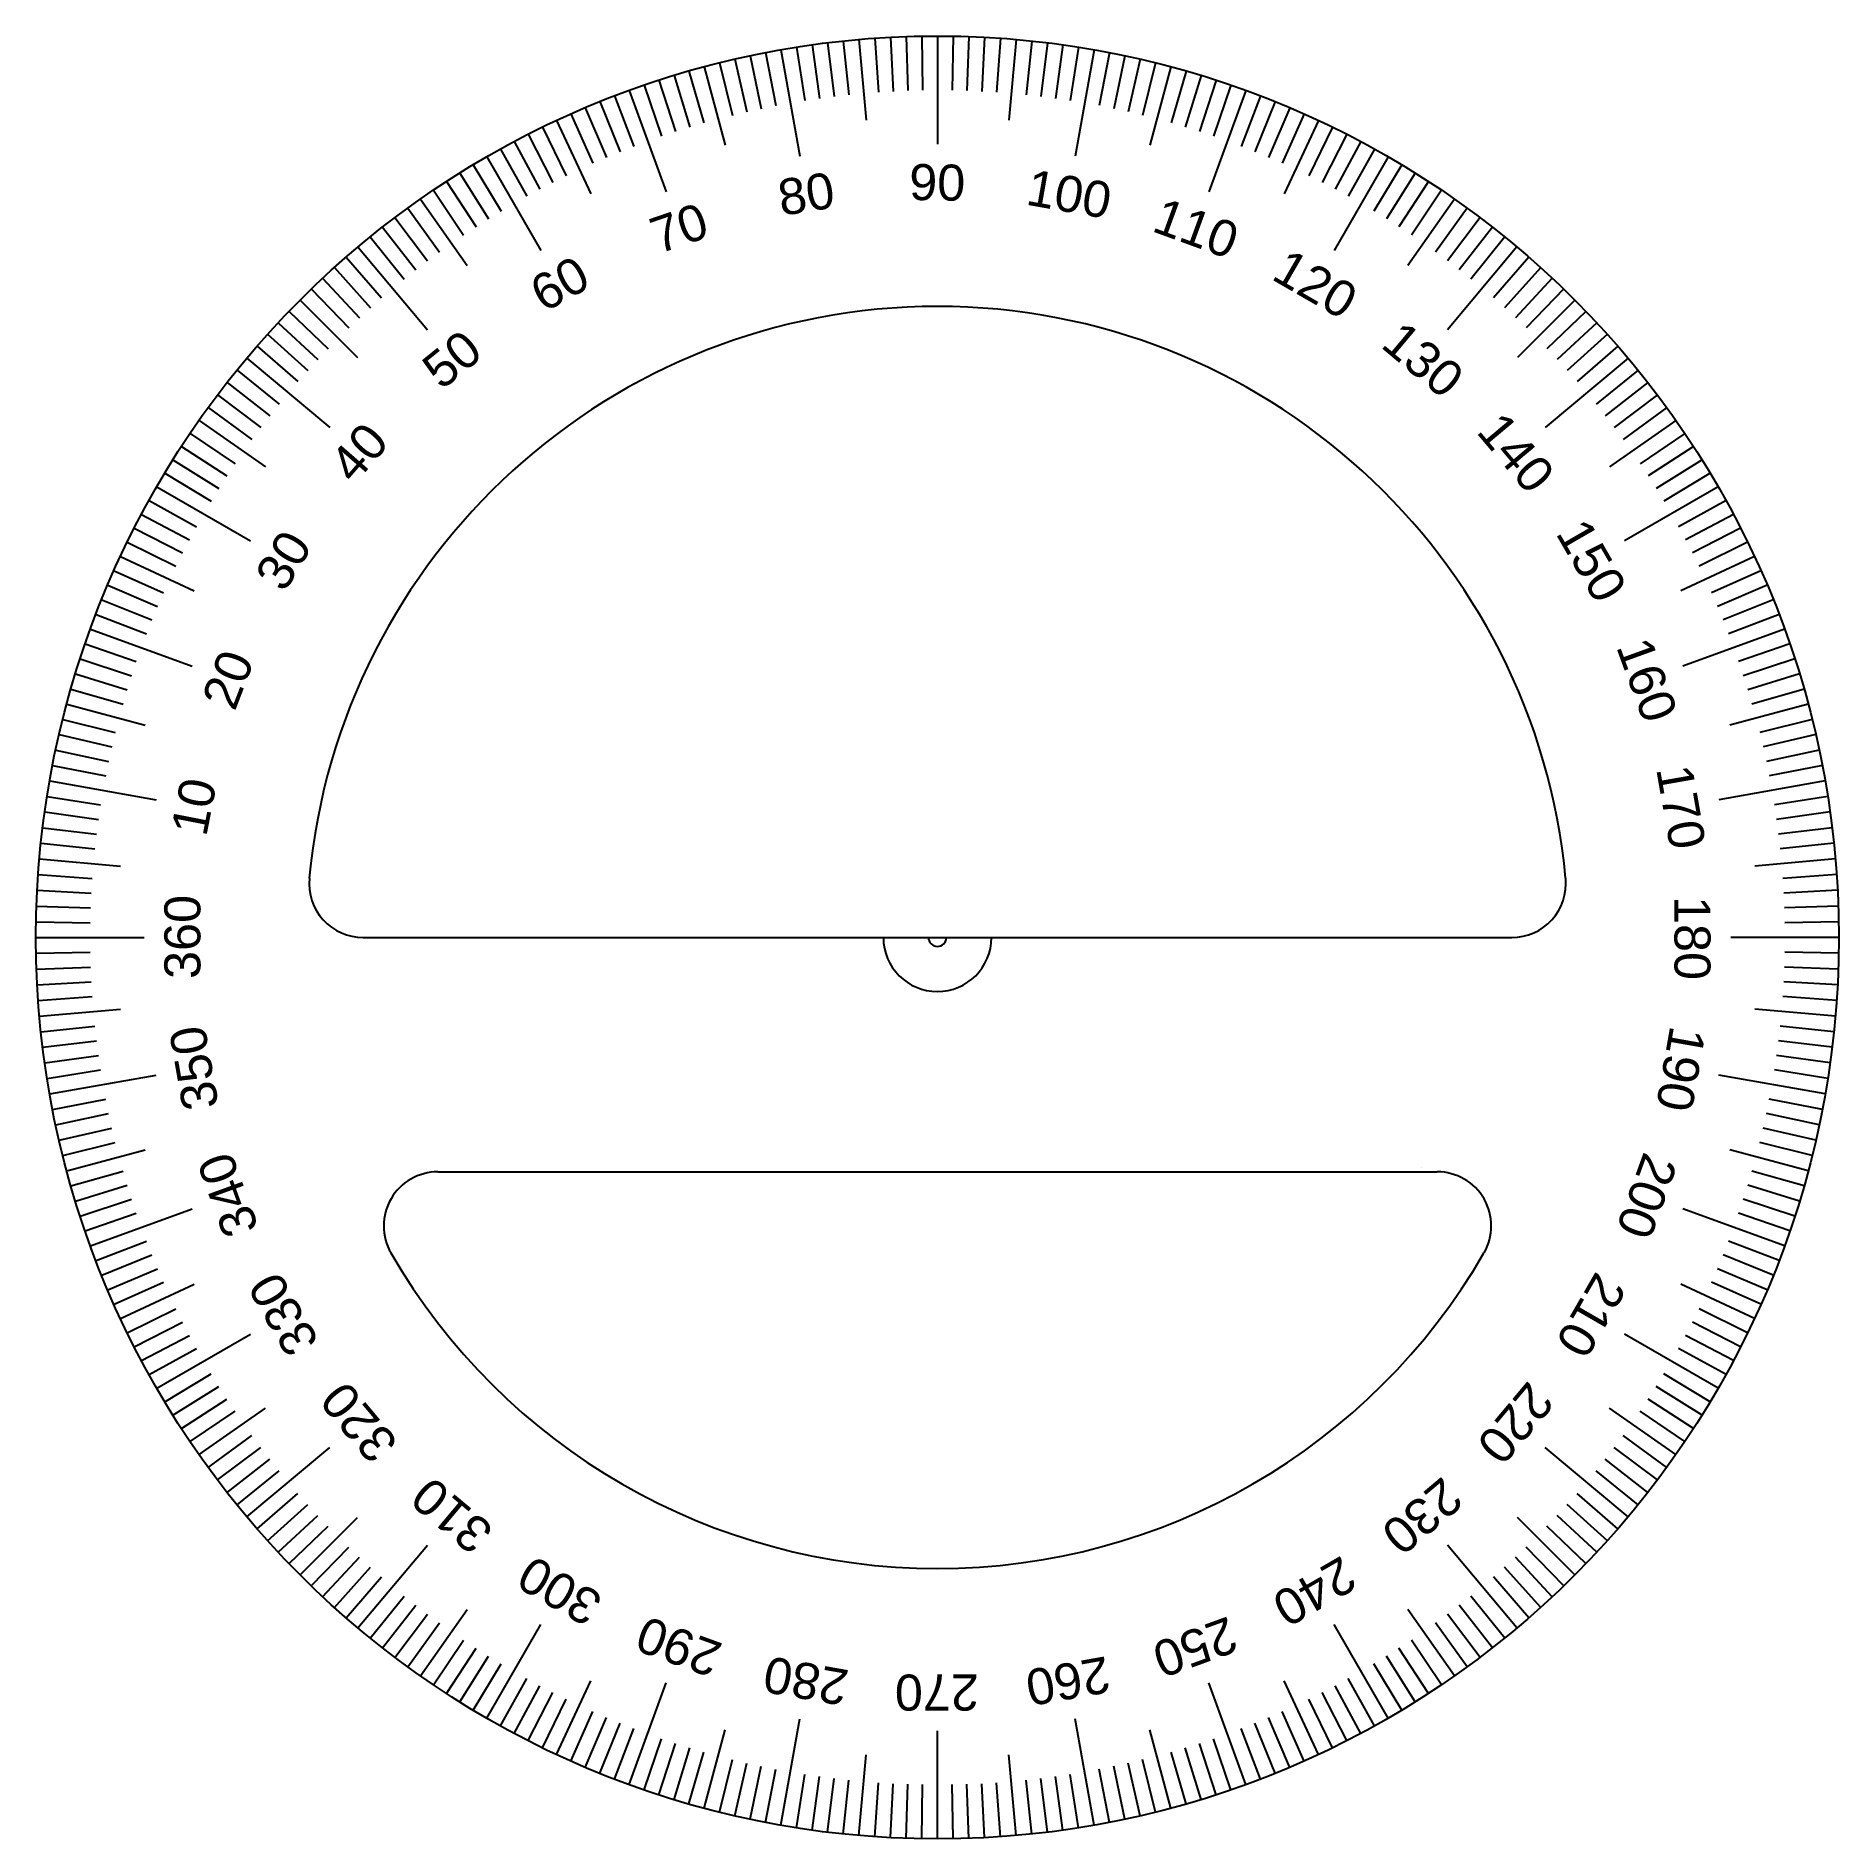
# Model space of a CAD drawing. Header units: millimetres. Extents: x 42 to 142, y 136 to 236.
import ezdxf

# ---------------------------------------------------------------- set-up
doc = ezdxf.new("R2010")
doc.units = ezdxf.units.MM
doc.styles.get("Standard").update_dxf_attribs({"font": 'arial.ttf'})

msp = doc.modelspace()

# ---------------------------------------------------------------- linework, layer by layer
for p, q in [((83.52, 235.01), (84.56, 229.1)), ((84.38, 235.15), (84.85, 232.19)), ((85.25, 235.28), (85.66, 232.31)), ((86.11, 235.4), (86.48, 232.42)), ((86.98, 235.49), (87.29, 232.51)), ((87.85, 235.58), (88.24, 231.1)), ((88.72, 235.65), (88.93, 232.65)), ((89.59, 235.7), (89.74, 232.7)), ((90.46, 235.74), (90.56, 232.74)), ((91.33, 235.76), (91.38, 232.76)), ((92.2, 235.77), (92.2, 229.77)), ((93.08, 235.76), (93.02, 232.76)), ((93.95, 235.74), (93.84, 232.74)), ((94.82, 235.7), (94.66, 232.7)), ((95.69, 235.65), (95.48, 232.65)), ((96.56, 235.58), (96.17, 231.1)), ((97.43, 235.49), (97.12, 232.51)), ((98.3, 235.4), (97.93, 232.42)), ((99.16, 235.28), (98.75, 232.31)), ((100.03, 235.15), (99.56, 232.19)), ((100.89, 235.01), (99.84, 229.1)), ((79.26, 234.07), (80.43, 229.72)), ((80.11, 234.28), (80.83, 231.37)), ((80.96, 234.49), (81.63, 231.56)), ((81.81, 234.68), (82.43, 231.74)), ((82.66, 234.85), (83.24, 231.91)), ((101.74, 234.85), (101.17, 231.91)), ((102.6, 234.68), (101.98, 231.74)), ((103.45, 234.49), (102.78, 231.56)), ((104.3, 234.28), (103.57, 231.37)), ((105.15, 234.07), (103.98, 229.72)), ((75.93, 233.04), (76.9, 230.21)), ((76.75, 233.32), (77.68, 230.47)), ((77.59, 233.58), (78.46, 230.72)), ((78.42, 233.83), (79.25, 230.95)), ((105.99, 233.83), (105.16, 230.95)), ((106.82, 233.58), (105.95, 230.72)), ((107.66, 233.32), (106.73, 230.47)), ((108.48, 233.04), (107.51, 230.21)), ((73.47, 232.13), (74.6, 229.35)), ((74.29, 232.45), (75.36, 229.65)), ((75.1, 232.75), (77.16, 227.12)), ((109.31, 232.75), (107.25, 227.12)), ((110.12, 232.45), (109.05, 229.65)), ((110.93, 232.13), (109.81, 229.35)), ((71.07, 231.08), (72.98, 227.01)), ((71.87, 231.45), (73.09, 228.71)), ((72.67, 231.79), (73.84, 229.03)), ((111.74, 231.79), (110.57, 229.03)), ((112.54, 231.45), (111.32, 228.71)), ((113.34, 231.08), (111.43, 227.01)), ((69.5, 230.32), (70.87, 227.65)), ((70.29, 230.71), (71.6, 228.01)), ((114.12, 230.71), (112.81, 228.01)), ((114.9, 230.32), (113.54, 227.65)), ((67.2, 229.07), (70.2, 223.87)), ((67.96, 229.5), (69.42, 226.88)), ((68.73, 229.92), (70.14, 227.27)), ((117.2, 229.07), (114.2, 223.87)), ((115.68, 229.92), (114.27, 227.27)), ((116.44, 229.5), (114.99, 226.88)), ((65.71, 228.17), (67.3, 225.63)), ((66.45, 228.63), (68, 226.06)), ((117.96, 228.63), (116.41, 226.06)), ((118.7, 228.17), (117.11, 225.63)), ((64.24, 227.22), (65.92, 224.73)), ((64.97, 227.7), (66.61, 225.19)), ((119.44, 227.7), (117.8, 225.19)), ((120.16, 227.22), (118.49, 224.73)), ((62.82, 226.22), (64.58, 223.79)), ((63.53, 226.73), (66.11, 223.04)), ((120.88, 226.73), (118.3, 223.04)), ((121.59, 226.22), (119.83, 223.79)), ((61.42, 225.17), (63.27, 222.81)), ((62.11, 225.7), (63.92, 223.3)), ((122.3, 225.7), (120.49, 223.3)), ((122.99, 225.17), (121.14, 222.81)), ((60.06, 224.07), (63.92, 219.47)), ((60.74, 224.63), (62.63, 222.29)), ((124.34, 224.07), (120.49, 219.47)), ((123.67, 224.63), (121.78, 222.29)), ((59.4, 223.5), (61.37, 221.24)), ((125.01, 223.5), (123.04, 221.24)), ((58.1, 222.34), (60.15, 220.14)), ((58.75, 222.93), (60.76, 220.7)), ((125.66, 222.93), (123.65, 220.7)), ((126.3, 222.34), (124.26, 220.14)), ((56.85, 221.12), (60.03, 217.94)), ((57.47, 221.74), (59.56, 219.58)), ((127.56, 221.12), (124.38, 217.94)), ((126.94, 221.74), (124.85, 219.58)), ((56.24, 220.5), (58.4, 218.42)), ((128.17, 220.5), (126.01, 218.42)), ((55.05, 219.23), (57.28, 217.22)), ((55.64, 219.87), (57.83, 217.82)), ((128.77, 219.87), (126.58, 217.82)), ((129.36, 219.23), (127.13, 217.22)), ((54.47, 218.57), (56.73, 216.6)), ((129.94, 218.57), (127.68, 216.6)), ((53.35, 217.23), (55.68, 215.35)), ((53.9, 217.91), (58.5, 214.05)), ((130.51, 217.91), (125.91, 214.05)), ((131.06, 217.23), (128.73, 215.35)), ((52.8, 216.55), (55.17, 214.7)), ((131.6, 216.55), (129.24, 214.7)), ((51.75, 215.16), (54.18, 213.39)), ((52.27, 215.86), (54.67, 214.05)), ((132.14, 215.86), (129.74, 214.05)), ((132.66, 215.16), (130.23, 213.39)), ((51.25, 214.45), (54.93, 211.87)), ((133.16, 214.45), (129.48, 211.87)), ((50.27, 213), (52.79, 211.37)), ((50.75, 213.73), (53.24, 212.05)), ((133.66, 213.73), (131.17, 212.05)), ((134.14, 213), (131.62, 211.37)), ((49.8, 212.26), (52.35, 210.68)), ((134.61, 212.26), (132.06, 210.68)), ((49.35, 211.52), (51.92, 209.98)), ((135.06, 211.52), (132.49, 209.98)), ((48.47, 210.01), (51.1, 208.55)), ((48.9, 210.77), (54.1, 207.77)), ((135.51, 210.77), (130.31, 207.77)), ((135.94, 210.01), (133.31, 208.55)), ((48.06, 209.24), (50.71, 207.83)), ((136.35, 209.24), (133.7, 207.83)), ((47.65, 208.47), (50.33, 207.11)), ((136.75, 208.47), (134.08, 207.11)), ((47.26, 207.69), (49.96, 206.37)), ((137.14, 207.69), (134.45, 206.37)), ((46.53, 206.11), (49.27, 204.89)), ((46.89, 206.9), (50.97, 205)), ((137.52, 206.9), (133.44, 205)), ((137.88, 206.11), (135.14, 204.89)), ((46.18, 205.31), (48.94, 204.13)), ((138.23, 205.31), (135.47, 204.13)), ((45.85, 204.5), (48.63, 203.38)), ((138.56, 204.5), (135.78, 203.38)), ((45.53, 203.69), (48.33, 202.61)), ((138.88, 203.69), (136.08, 202.61)), ((44.93, 202.05), (47.76, 201.07)), ((45.22, 202.87), (50.86, 200.82)), ((139.19, 202.87), (133.55, 200.82)), ((139.48, 202.05), (136.64, 201.07)), ((44.65, 201.22), (47.5, 200.29)), ((139.76, 201.22), (136.9, 200.29)), ((44.39, 200.39), (47.26, 199.51)), ((140.02, 200.39), (137.15, 199.51)), ((44.14, 199.55), (47.03, 198.72)), ((140.27, 199.55), (137.38, 198.72)), ((43.91, 198.71), (48.25, 197.55)), ((140.5, 198.71), (136.15, 197.55)), ((43.49, 197.02), (46.41, 196.34)), ((43.69, 197.86), (46.6, 197.14)), ((140.72, 197.86), (137.81, 197.14)), ((140.92, 197.02), (138, 196.34)), ((43.3, 196.16), (46.23, 195.54)), ((141.11, 196.16), (138.18, 195.54)), ((43.12, 195.31), (46.07, 194.74)), ((141.29, 195.31), (138.34, 194.74)), ((42.96, 194.45), (48.87, 193.41)), ((141.44, 194.45), (135.54, 193.41)), ((42.82, 193.59), (45.78, 193.12)), ((141.59, 193.59), (138.63, 193.12)), ((42.69, 192.73), (45.66, 192.31)), ((141.72, 192.73), (138.75, 192.31)), ((42.58, 191.86), (45.55, 191.5)), ((141.83, 191.86), (138.85, 191.5)), ((42.39, 190.13), (46.88, 189.73)), ((42.48, 191), (45.46, 190.68)), ((142.01, 190.13), (137.53, 189.73)), ((141.93, 191), (138.95, 190.68)), ((42.33, 189.26), (45.32, 189.05)), ((142.08, 189.26), (139.09, 189.05)), ((42.27, 188.39), (45.27, 188.23)), ((142.14, 188.39), (139.14, 188.23)), ((42.23, 187.51), (45.23, 187.41)), ((142.17, 187.51), (139.18, 187.41)), ((42.21, 186.64), (45.21, 186.59)), ((142.2, 186.64), (139.2, 186.59)), ((42.2, 185.77), (48.2, 185.77)), ((60.35, 185.77), (124.06, 185.77)), ((142.2, 185.77), (136.2, 185.77)), ((42.21, 184.9), (45.21, 184.95)), ((42.23, 184.02), (45.23, 184.13)), ((142.17, 184.02), (139.18, 184.13)), ((142.2, 184.9), (139.2, 184.95)), ((42.27, 183.15), (45.27, 183.31)), ((142.14, 183.15), (139.14, 183.31)), ((42.33, 182.28), (45.32, 182.49)), ((142.08, 182.28), (139.09, 182.49)), ((42.39, 181.41), (46.88, 181.8)), ((142.01, 181.41), (137.53, 181.8)), ((42.48, 180.54), (45.46, 180.86)), ((42.58, 179.68), (45.55, 180.04)), ((141.83, 179.68), (138.85, 180.04)), ((141.93, 180.54), (138.95, 180.86)), ((42.69, 178.81), (45.66, 179.23)), ((141.72, 178.81), (138.75, 179.23)), ((42.82, 177.95), (45.78, 178.42)), ((42.96, 177.09), (48.87, 178.13)), ((141.44, 177.09), (135.54, 178.13)), ((141.59, 177.95), (138.63, 178.42)), ((43.12, 176.23), (46.07, 176.8)), ((141.29, 176.23), (138.34, 176.8)), ((43.3, 175.37), (46.23, 176)), ((43.49, 174.52), (46.41, 175.2)), ((140.92, 174.52), (138, 175.2)), ((141.11, 175.37), (138.18, 176)), ((43.69, 173.67), (46.6, 174.4)), ((140.72, 173.67), (137.81, 174.4)), ((43.91, 172.83), (48.25, 173.99)), ((119.05, 173.02), (119.05, 173.02)), ((140.5, 172.83), (136.15, 173.99)), ((44.14, 171.99), (47.03, 172.81)), ((44.39, 171.15), (47.26, 172.03)), ((64.49, 172.77), (119.92, 172.77)), ((140.02, 171.15), (137.15, 172.03)), ((140.27, 171.99), (137.38, 172.81)), ((44.65, 170.32), (47.5, 171.25)), ((139.76, 170.32), (136.9, 171.25)), ((44.93, 169.49), (47.76, 170.47)), ((45.22, 168.67), (50.86, 170.72)), ((139.19, 168.67), (133.55, 170.72)), ((139.48, 169.49), (136.64, 170.47)), ((45.53, 167.85), (48.33, 168.93)), ((45.85, 167.04), (48.63, 168.16)), ((138.56, 167.04), (135.78, 168.16)), ((138.88, 167.85), (136.08, 168.93)), ((46.18, 166.23), (48.94, 167.4)), ((138.23, 166.23), (135.47, 167.4)), ((46.53, 165.43), (49.27, 166.65)), ((46.89, 164.64), (50.97, 166.54)), ((137.52, 164.64), (133.44, 166.54)), ((137.88, 165.43), (135.14, 166.65)), ((47.26, 163.85), (49.96, 165.17)), ((137.14, 163.85), (134.45, 165.17)), ((47.65, 163.07), (50.33, 164.43)), ((136.75, 163.07), (134.08, 164.43)), ((48.06, 162.3), (50.71, 163.7)), ((48.9, 160.77), (54.1, 163.77)), ((135.51, 160.77), (130.31, 163.77)), ((136.35, 162.3), (133.7, 163.7)), ((48.47, 161.53), (51.1, 162.98)), ((135.94, 161.53), (133.31, 162.98)), ((49.35, 160.02), (51.92, 161.56)), ((135.06, 160.02), (132.49, 161.56)), ((49.8, 159.27), (52.35, 160.86)), ((50.27, 158.54), (52.79, 160.17)), ((134.14, 158.54), (131.62, 160.17)), ((134.61, 159.27), (132.06, 160.86)), ((50.75, 157.81), (53.24, 159.49)), ((51.25, 157.09), (54.93, 159.67)), ((133.16, 157.09), (129.48, 159.67)), ((133.66, 157.81), (131.17, 159.49)), ((51.75, 156.38), (54.18, 158.14)), ((132.66, 156.38), (130.23, 158.14)), ((52.27, 155.68), (54.67, 157.48)), ((53.9, 153.63), (58.5, 157.49)), ((130.51, 153.63), (125.91, 157.49)), ((132.14, 155.68), (129.74, 157.48)), ((52.8, 154.99), (55.17, 156.83)), ((53.35, 154.3), (55.68, 156.19)), ((131.06, 154.3), (128.73, 156.19)), ((131.6, 154.99), (129.24, 156.83)), ((54.47, 152.97), (56.73, 154.93)), ((55.05, 152.31), (57.28, 154.32)), ((129.36, 152.31), (127.13, 154.32)), ((129.94, 152.97), (127.68, 154.93)), ((55.64, 151.67), (57.83, 153.71)), ((56.24, 151.04), (58.4, 153.12)), ((56.85, 150.41), (60.03, 153.6)), ((127.56, 150.41), (124.38, 153.6)), ((128.17, 151.04), (126.01, 153.12)), ((128.77, 151.67), (126.58, 153.71)), ((60.06, 147.47), (63.92, 152.06)), ((124.34, 147.47), (120.49, 152.06)), ((57.47, 149.8), (59.56, 151.96)), ((58.1, 149.2), (60.15, 151.4)), ((126.3, 149.2), (124.26, 151.4)), ((126.94, 149.8), (124.85, 151.96)), ((58.75, 148.61), (60.76, 150.84)), ((59.4, 148.03), (61.37, 150.3)), ((125.01, 148.03), (123.04, 150.3)), ((125.66, 148.61), (123.65, 150.84)), ((60.74, 146.91), (62.63, 149.24)), ((123.67, 146.91), (121.78, 149.24)), ((61.42, 146.37), (63.27, 148.73)), ((62.11, 145.84), (63.92, 148.23)), ((63.53, 144.81), (66.11, 148.5)), ((120.88, 144.81), (118.3, 148.5)), ((122.3, 145.84), (120.49, 148.23)), ((122.99, 146.37), (121.14, 148.73)), ((62.82, 145.32), (64.58, 147.75)), ((67.2, 142.47), (70.2, 147.66)), ((117.2, 142.47), (114.2, 147.66)), ((121.59, 145.32), (119.83, 147.75)), ((64.24, 144.32), (65.92, 146.8)), ((64.97, 143.84), (66.61, 146.35)), ((119.44, 143.84), (117.8, 146.35)), ((120.16, 144.32), (118.49, 146.8)), ((65.71, 143.37), (67.3, 145.91)), ((66.45, 142.91), (68, 145.48)), ((117.96, 142.91), (116.41, 145.48)), ((118.7, 143.37), (117.11, 145.91)), ((67.96, 142.04), (69.42, 144.66)), ((68.73, 141.62), (70.14, 144.27)), ((71.07, 140.45), (72.98, 144.53)), ((75.1, 138.78), (77.16, 144.42)), ((109.31, 138.78), (107.25, 144.42)), ((113.34, 140.45), (111.43, 144.53)), ((115.68, 141.62), (114.27, 144.27)), ((116.44, 142.04), (114.99, 144.66)), ((69.5, 141.22), (70.87, 143.89)), ((70.29, 140.83), (71.6, 143.53)), ((114.12, 140.83), (112.81, 143.53)), ((114.9, 141.22), (113.54, 143.89)), ((71.87, 140.09), (73.09, 142.83)), ((72.67, 139.74), (73.84, 142.51)), ((73.47, 139.41), (74.6, 142.19)), ((83.52, 136.53), (84.56, 142.44)), ((100.89, 136.53), (99.84, 142.44)), ((110.93, 139.41), (109.81, 142.19)), ((111.74, 139.74), (110.57, 142.51)), ((112.54, 140.09), (111.32, 142.83)), ((74.29, 139.09), (75.36, 141.89)), ((75.93, 138.49), (76.9, 141.33)), ((76.75, 138.22), (77.68, 141.07)), ((79.26, 137.47), (80.43, 141.82)), ((92.2, 135.77), (92.2, 141.77)), ((105.15, 137.47), (103.98, 141.82)), ((107.66, 138.22), (106.73, 141.07)), ((108.48, 138.49), (107.51, 141.33)), ((110.12, 139.09), (109.05, 141.89)), ((77.59, 137.95), (78.46, 140.82)), ((78.42, 137.71), (79.25, 140.59)), ((80.11, 137.25), (80.83, 140.17)), ((87.85, 135.96), (88.24, 140.44)), ((96.56, 135.96), (96.17, 140.44)), ((104.3, 137.25), (103.57, 140.17)), ((105.99, 137.71), (105.16, 140.59)), ((106.82, 137.95), (105.95, 140.82)), ((80.96, 137.05), (81.63, 139.97)), ((81.81, 136.86), (82.43, 139.8)), ((82.66, 136.69), (83.24, 139.63)), ((84.38, 136.38), (84.85, 139.35)), ((85.25, 136.26), (85.66, 139.23)), ((86.11, 136.14), (86.48, 139.12)), ((86.98, 136.04), (87.29, 139.03)), ((97.43, 136.04), (97.12, 139.03)), ((98.3, 136.14), (97.93, 139.12)), ((99.16, 136.26), (98.75, 139.23)), ((100.03, 136.38), (99.56, 139.35)), ((101.74, 136.69), (101.17, 139.63)), ((102.6, 136.86), (101.98, 139.8)), ((103.45, 137.05), (102.78, 139.97)), ((88.72, 135.89), (88.93, 138.88)), ((89.59, 135.84), (89.74, 138.83)), ((90.46, 135.8), (90.56, 138.8)), ((91.33, 135.78), (91.38, 138.78)), ((93.08, 135.78), (93.02, 138.78)), ((93.95, 135.8), (93.84, 138.8)), ((94.82, 135.84), (94.66, 138.83)), ((95.69, 135.89), (95.48, 138.88))]:
    msp.add_line(p, q)
msp.add_circle((92.2, 185.77), 50)
for centre, radius, start, end in [((92.2, 185.77), 35, 5.3794, 174.6206), ((60.35, 188.77), 3, 174.6206, 270), ((124.06, 188.77), 3, 270, 5.3794), ((92.2, 185.77), 3, 180, 0), ((92.2, 185.77), 0.5, 180, 0), ((64.49, 169.77), 3, 90, 210), ((119.92, 169.77), 3, 330, 90), ((92.2, 185.77), 35, 210, 330)]:
    msp.add_arc(centre, radius, start, end)

# ---------------------------------------------------------------- texts
for s, rotation, p in [('80', 9, (83.54, 225.79)), ('90', 359, (90.62, 226.68)), ('100', 350, (97.04, 226.43)), ('70', 19, (76.72, 223.67)), ('110', 340, (104.02, 224.97)), ('60', 29, (70.37, 220.41)), ('120', 330, (110.65, 222.32)), ('50', 39, (64.69, 216.09)), ('130', 320, (116.72, 218.56)), ('40', 49, (59.84, 210.85)), ('140', 310, (122.04, 213.81)), ('30', 59, (55.98, 204.85)), ('150', 300, (126.46, 208.2)), ('160', 290, (129.83, 201.91)), ('20', 69, (53.22, 198.27)), ('170', 280, (132.06, 195.13)), ('10', 79, (51.64, 191.31)), ('360', 90, (51.32, 183.47)), ('180', 270, (133.08, 188.07)), ('350', 100, (52.35, 176.4)), ('190', 260, (132.86, 180.94)), ('340', 110, (54.58, 169.63)), ('200', 250, (131.41, 173.95)), ('330', 120, (57.95, 163.34)), ('210', 240, (128.76, 167.32)), ('220', 230, (125, 161.25)), ('320', 130, (62.37, 157.73)), ('310', 140, (67.69, 152.97)), ('230', 220, (120.24, 155.93)), ('300', 150, (73.76, 149.22)), ('240', 210, (114.64, 151.52)), ('290', 160, (80.38, 146.57)), ('250', 200, (108.35, 148.14)), ('280', 170, (87.37, 145.11)), ('260', 190, (101.57, 145.91)), ('270', 180, (94.5, 144.89))]:
    msp.add_text(s, height=2, rotation=rotation).set_placement(p)

doc.saveas('drawing.dxf')
